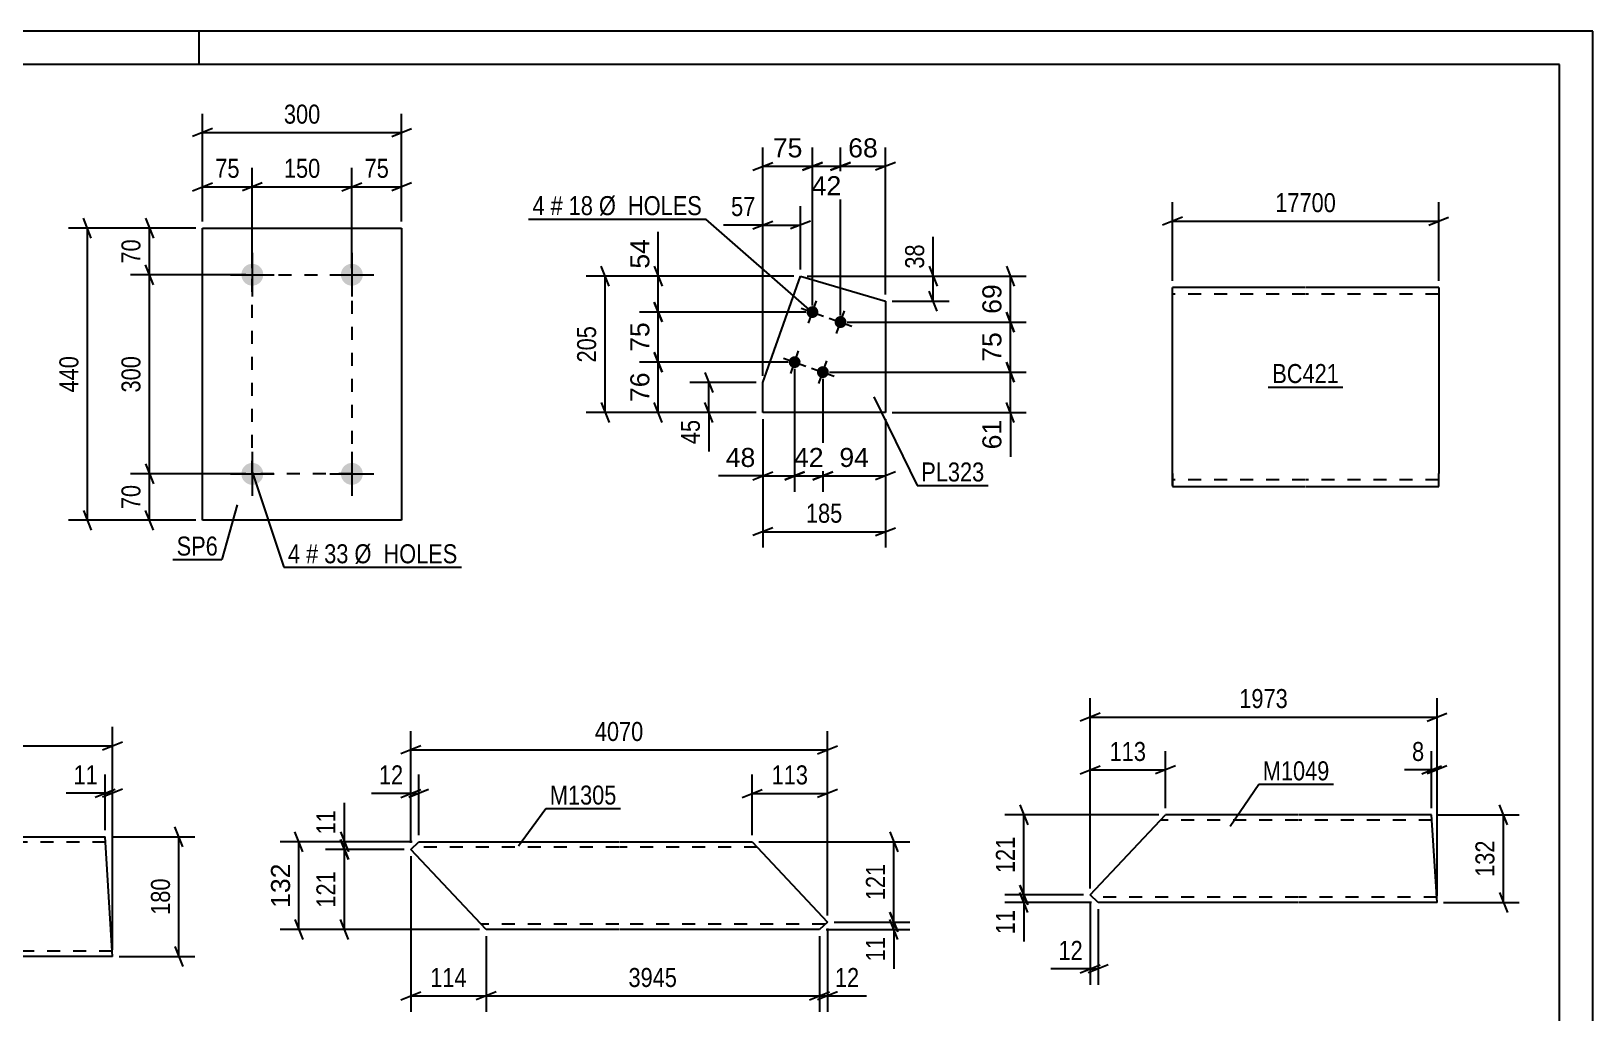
# Model space of a CAD drawing. Header units: millimetres. Extents: x 0 to 420, y 0 to 297.
# Drawn here: x 184.7 to 420, y 149.1 to 297 of the extents above; entities that cross this region are included whole.
import ezdxf

# ---------------------------------------------------------------- set-up
doc = ezdxf.new("R2010")
doc.units = ezdxf.units.MM
doc.linetypes.add('DXK_LINE_DOT2', pattern=[3.9198, 1.9599, -1.9599])
doc.styles.add('Arial', font='ARIAL.TTF', dxfattribs={"height": 0.2})
doc.styles.add('Arial Narrow', font='ARIALN.TTF', dxfattribs={"height": 0.2})

# ---------------------------------------------------------------- blocks, each defined once
blk = doc.blocks.new('Unknown-761554772-1128')
at = {"color": 5, "linetype": 'Continuous'}
for p, q in [((420, 297), (0, 297)), ((210, 292), (210, 297)), ((420, 0), (420, 297)), ((415, 292), (5, 292)), ((415, 5), (415, 292))]:
    blk.add_line(p, q, dxfattribs=at)
blk = doc.blocks.new('Part-761554772-8452 - 8451')
at = {"color": 2, "linetype": 'Continuous'}
for p, q in [((344.27, 166.88), (355.62, 178.95)), ((375.62, 178.95), (355.62, 178.95)), ((395.72, 178.95), (375.72, 178.95)), ((396.43, 167.35), (395.72, 178.95)), ((396.53, 165.75), (396.43, 167.35)), ((345.47, 165.75), (344.27, 166.88)), ((375.62, 165.75), (345.47, 165.75)), ((396.53, 165.75), (375.72, 165.75))]:
    blk.add_line(p, q, dxfattribs=at)
at = {"color": 7, "linetype": 'DXK_LINE_DOT2'}
for p, q in [((375.62, 178.15), (354.87, 178.15)), ((395.77, 178.15), (375.72, 178.15)), ((375.62, 166.55), (344.62, 166.55)), ((396.48, 166.55), (375.72, 166.55)), ((396.48, 166.61), (396.45, 167.05)), ((396.48, 166.55), (396.48, 166.61))]:
    blk.add_line(p, q, dxfattribs=at)
blk = doc.blocks.new('Part-761554772-8480 - 8479')
at = {"color": 2, "linetype": 'Continuous'}
for p, q in [((142.15, 161.16), (155.75, 175.63)), ((155.75, 175.63), (175.75, 175.63)), ((175.85, 175.63), (195.85, 175.63)), ((196.86, 159.23), (195.85, 175.63)), ((145.9, 157.63), (142.15, 161.16)), ((196.96, 157.63), (196.86, 159.23)), ((175.75, 157.63), (145.9, 157.63)), ((196.96, 157.63), (175.85, 157.63))]:
    blk.add_line(p, q, dxfattribs=at)
at = {"color": 7, "linetype": 'DXK_LINE_DOT2'}
for p, q in [((175.75, 174.83), (155, 174.83)), ((195.9, 174.83), (175.85, 174.83)), ((175.75, 158.43), (145.05, 158.43)), ((196.91, 158.43), (175.85, 158.43)), ((196.91, 158.49), (196.88, 158.93)), ((196.91, 158.43), (196.91, 158.49))]:
    blk.add_line(p, q, dxfattribs=at)
blk = doc.blocks.new('Part-761554772-8445 - 8443')
at = {"color": 2, "linetype": 'Continuous'}
for p, q in [((241.89, 173.75), (243.09, 174.87)), ((243.09, 174.87), (273.24, 174.87)), ((273.34, 174.87), (293.34, 174.87)), ((293.34, 174.87), (304.69, 162.81)), ((253.24, 161.67), (241.89, 173.75)), ((304.69, 162.81), (303.48, 161.67)), ((273.24, 161.67), (253.24, 161.67)), ((303.48, 161.67), (273.34, 161.67))]:
    blk.add_line(p, q, dxfattribs=at)
at = {"color": 7, "linetype": 'DXK_LINE_DOT2'}
for p, q in [((273.24, 174.07), (242.24, 174.07)), ((294.09, 174.07), (273.34, 174.07)), ((273.24, 162.47), (252.49, 162.47)), ((304.33, 162.47), (273.34, 162.47))]:
    blk.add_line(p, q, dxfattribs=at)
blk = doc.blocks.new('Part-761554772-8532 - 8531')
at = {"color": 2, "linetype": 'Continuous'}
for p, q in [((376.68, 258.4), (356.68, 258.4)), ((356.68, 230.4), (356.68, 258.4)), ((396.78, 258.4), (376.78, 258.4)), ((396.78, 258.4), (396.78, 257.16)), ((396.78, 257.16), (396.78, 230.4)), ((356.68, 230.4), (356.68, 228.4)), ((356.68, 228.4), (376.68, 228.4)), ((376.78, 228.4), (396.78, 228.4)), ((396.78, 228.4), (396.78, 230.4))]:
    blk.add_line(p, q, dxfattribs=at)
at = {"color": 7, "linetype": 'DXK_LINE_DOT2'}
for p, q in [((376.68, 257.4), (356.68, 257.4)), ((396.78, 257.4), (376.78, 257.4)), ((356.68, 228.55), (356.68, 230.4)), ((356.68, 229.4), (356.68, 229.47)), ((376.68, 229.4), (356.68, 229.4)), ((396.78, 229.4), (376.78, 229.4)), ((396.78, 229.47), (396.78, 230.01)), ((396.78, 229.4), (396.78, 229.47))]:
    blk.add_line(p, q, dxfattribs=at)
blk = doc.blocks.new('Part-761554772-8541 - 8540')
at = {"color": 2, "linetype": 'Continuous'}
for p, q in [((210.52, 223.32), (210.52, 267.32)), ((210.52, 267.32), (240.52, 267.32)), ((240.52, 267.32), (240.52, 223.32)), ((240.52, 223.32), (210.52, 223.32))]:
    blk.add_line(p, q, dxfattribs=at)
blk = doc.blocks.new('Bolt-761554772-8542 - 8540')
at = {"linetype": 'Continuous'}
for points in [[(218.02, 261.97, -1), (218.02, 258.67, -1)], [(233.02, 261.97, -1), (233.02, 258.67, -1)], [(218.02, 231.97, -1), (218.02, 228.67, -1)], [(233.02, 231.97, -1), (233.02, 228.67, -1)]]:
    blk.add_hatch(color=1, dxfattribs=at).paths.add_polyline_path(points)
at = {"color": 1, "linetype": 'Continuous'}
for p, q in [((218.02, 263.62), (218.02, 257.02)), ((233.02, 263.62), (233.02, 257.02)), ((214.72, 260.32), (221.32, 260.32)), ((229.72, 260.32), (236.32, 260.32)), ((218.02, 233.62), (218.02, 227.02)), ((233.02, 233.62), (233.02, 227.02)), ((214.72, 230.32), (221.32, 230.32)), ((229.72, 230.32), (236.32, 230.32))]:
    blk.add_line(p, q, dxfattribs=at)
blk = doc.blocks.new('Bolt-761554772-8649 - 8647')
at = {"linetype": 'Continuous'}
for points in [[(302.72, 255.54, -1), (302.11, 253.85, -1)], [(306.96, 254.04, -1), (306.35, 252.34, -1)], [(300.04, 248, -1), (299.44, 246.31, -1)], [(304.28, 246.5, -1), (303.68, 244.8, -1)]]:
    blk.add_hatch(color=1, dxfattribs=at).paths.add_polyline_path(points)
at = {"color": 1, "linetype": 'Continuous'}
for p, q in [((300.72, 255.3), (304.11, 254.09)), ((301.81, 253), (303.02, 256.39)), ((306.05, 251.49), (307.26, 254.89)), ((304.96, 253.79), (308.35, 252.59)), ((298.04, 247.76), (301.44, 246.55)), ((299.14, 245.46), (300.34, 248.85)), ((303.38, 243.95), (304.58, 247.35)), ((302.28, 246.25), (305.68, 245.05))]:
    blk.add_line(p, q, dxfattribs=at)
blk = doc.blocks.new('Part-761554772-8648 - 8647')
at = {"color": 2, "linetype": 'Continuous'}
for p, q in [((294.94, 244.08), (300.62, 260.11)), ((300.62, 260.11), (313.42, 256.35)), ((313.42, 256.35), (313.42, 239.58)), ((294.94, 239.58), (294.94, 244.08)), ((313.42, 239.58), (294.94, 239.58))]:
    blk.add_line(p, q, dxfattribs=at)
blk = doc.blocks.new('Rectangle-761554772-10495 - 8540')
at = {"color": 1, "linetype": 'DXK_LINE_DOT2'}
blk.add_lwpolyline([(218.02, 260.32), (233.02, 260.32), (233.02, 230.32), (218.02, 230.32), (218.02, 260.32)], close=True, dxfattribs=at)
blk = doc.blocks.new('StraightDimension-761554772-8728 - 8451')
at = {"color": 7, "linetype": 'Continuous'}
for p, q in [((344.27, 167.88), (344.27, 196.54)), ((396.53, 166.75), (396.53, 196.54)), ((345.77, 194.29), (342.77, 193.09)), ((344.27, 193.69), (396.53, 193.69)), ((395.03, 193.09), (398.03, 194.29))]:
    blk.add_line(p, q, dxfattribs=at)
at = {"color": 0}
blk.add_wipeout([(374.66, 194.44), (374.66, 198.64), (366.14, 198.64), (366.14, 194.44)], dxfattribs=at)
at = {"color": 3, "style": 'Arial Narrow'}
blk.add_text('1973', height=2.863, dxfattribs=at).set_placement((366.74, 195.04))
blk = doc.blocks.new('StraightDimension-761554772-8702 - 8451')
at = {"color": 7, "linetype": 'Continuous'}
for p, q in [((395.72, 179.95), (395.72, 188.57)), ((396.53, 166.75), (396.53, 188.57)), ((394.22, 185.12), (397.22, 186.32)), ((398.03, 186.32), (395.03, 185.12)), ((395.72, 185.72), (396.53, 185.72))]:
    blk.add_line(p, q, dxfattribs=at)
at = {"color": 0}
blk.add_wipeout([(395.2, 186.47), (395.2, 190.67), (392.17, 190.67), (392.17, 186.47)], dxfattribs=at)
at = {"color": 7, "linetype": 'Continuous'}
blk.add_line((395.72, 185.72), (391.64, 185.72), dxfattribs=at)
blk.add_line((395.72, 185.72), (391.64, 185.72), dxfattribs=at)
at = {"color": 3, "style": 'Arial Narrow'}
blk.add_text('8', height=2.86, dxfattribs=at).set_placement((392.77, 187.07))
blk = doc.blocks.new('StraightDimension-761554772-8722 - 8451')
at = {"color": 7, "linetype": 'Continuous'}
for p, q in [((396.72, 178.95), (408.93, 178.95)), ((407.13, 177.45), (405.93, 180.45)), ((406.53, 165.75), (406.53, 178.95)), ((405.93, 167.25), (407.13, 164.25)), ((397.53, 165.75), (408.93, 165.75))]:
    blk.add_line(p, q, dxfattribs=at)
at = {"color": 0}
blk.add_wipeout([(405.78, 175.69), (401.58, 175.69), (401.58, 169.01), (405.78, 169.01)], dxfattribs=at)
at = {"color": 3, "style": 'Arial Narrow'}
blk.add_text('132', height=2.863, rotation=90.0002, dxfattribs=at).set_placement((405.18, 169.61))
blk = doc.blocks.new('StraightDimension-761554772-8706 - 8451')
at = {"color": 7, "linetype": 'Continuous'}
for p, q in [((344.27, 167.88), (344.27, 188.57)), ((355.62, 179.95), (355.62, 188.57)), ((342.77, 185.12), (345.77, 186.32)), ((357.12, 186.32), (354.12, 185.12)), ((344.27, 185.72), (355.62, 185.72))]:
    blk.add_line(p, q, dxfattribs=at)
at = {"color": 0}
blk.add_wipeout([(353.29, 186.47), (353.29, 190.67), (346.6, 190.67), (346.6, 186.47)], dxfattribs=at)
at = {"color": 3, "style": 'Arial Narrow'}
blk.add_text('113', height=2.863, dxfattribs=at).set_placement((347.2, 187.07))
blk = doc.blocks.new('StraightDimension-761554772-8710 - 8451')
at = {"color": 7, "linetype": 'Continuous'}
for p, q in [((344.27, 165.88), (344.27, 153.35)), ((345.47, 164.75), (345.47, 153.35)), ((342.77, 155.15), (345.77, 156.35)), ((346.97, 156.35), (343.97, 155.15)), ((344.27, 155.75), (345.47, 155.75))]:
    blk.add_line(p, q, dxfattribs=at)
at = {"color": 0}
blk.add_wipeout([(343.75, 156.5), (343.75, 160.7), (338.89, 160.7), (338.89, 156.5)], dxfattribs=at)
at = {"color": 7, "linetype": 'Continuous'}
blk.add_line((344.27, 155.75), (338.36, 155.75), dxfattribs=at)
blk.add_line((344.27, 155.75), (338.36, 155.75), dxfattribs=at)
at = {"color": 3, "style": 'Arial Narrow'}
blk.add_text('12', height=2.863, dxfattribs=at).set_placement((339.49, 157.1))
blk = doc.blocks.new('StraightDimension-761554772-11043 - 8451')
at = {"color": 7, "linetype": 'Continuous'}
for p, q in [((354.62, 178.95), (331.42, 178.95)), ((333.67, 180.45), (334.87, 177.45)), ((334.27, 166.88), (334.27, 178.95)), ((334.87, 165.38), (333.67, 168.38)), ((343.27, 166.88), (331.42, 166.88))]:
    blk.add_line(p, q, dxfattribs=at)
at = {"color": 0}
blk.add_wipeout([(333.52, 176.26), (329.32, 176.26), (329.32, 169.58), (333.52, 169.58)], dxfattribs=at)
at = {"color": 3, "style": 'Arial Narrow'}
blk.add_text('121', height=2.863, rotation=90.0002, dxfattribs=at).set_placement((332.92, 170.18))
blk = doc.blocks.new('StraightDimension-761554772-11044 - 8451')
at = {"color": 7, "linetype": 'Continuous'}
for p, q in [((333.67, 168.38), (334.87, 165.38)), ((334.87, 164.25), (333.67, 167.25)), ((343.27, 166.88), (331.42, 166.88)), ((344.47, 165.75), (331.42, 165.75)), ((334.27, 165.75), (334.27, 166.88))]:
    blk.add_line(p, q, dxfattribs=at)
at = {"color": 0}
blk.add_wipeout([(333.52, 165.23), (329.32, 165.23), (329.32, 160.37), (333.52, 160.37)], dxfattribs=at)
at = {"color": 7, "linetype": 'Continuous'}
blk.add_line((334.27, 165.75), (334.27, 159.85), dxfattribs=at)
blk.add_line((334.27, 165.75), (334.27, 159.85), dxfattribs=at)
at = {"color": 3, "style": 'Arial Narrow'}
blk.add_text('11', height=2.863, rotation=90.0002, dxfattribs=at).set_placement((332.92, 160.97))
blk = doc.blocks.new('StraightDimension-761554772-8798 - 8479')
at = {"color": 7, "linetype": 'Continuous'}
for p, q in [((142.15, 162.16), (142.15, 192.2)), ((196.96, 158.63), (196.96, 192.2)), ((143.65, 189.95), (140.65, 188.75)), ((142.15, 189.35), (196.96, 189.35)), ((195.46, 188.75), (198.46, 189.95))]:
    blk.add_line(p, q, dxfattribs=at)
at = {"color": 0}
blk.add_wipeout([(173.81, 190.1), (173.81, 194.3), (165.3, 194.3), (165.3, 190.1)], dxfattribs=at)
at = {"color": 3, "style": 'Arial Narrow'}
blk.add_text('1950', height=2.863, dxfattribs=at).set_placement((165.9, 190.7))
blk = doc.blocks.new('StraightDimension-761554772-8772 - 8479')
at = {"color": 7, "linetype": 'Continuous'}
for p, q in [((195.85, 176.63), (195.85, 185.05)), ((196.96, 158.63), (196.96, 185.05)), ((194.35, 181.6), (197.35, 182.8)), ((198.46, 182.8), (195.46, 181.6)), ((195.85, 182.2), (196.96, 182.2))]:
    blk.add_line(p, q, dxfattribs=at)
at = {"color": 0}
blk.add_wipeout([(195.33, 182.95), (195.33, 187.15), (190.47, 187.15), (190.47, 182.95)], dxfattribs=at)
at = {"color": 7, "linetype": 'Continuous'}
blk.add_line((195.85, 182.2), (189.95, 182.2), dxfattribs=at)
blk.add_line((195.85, 182.2), (189.95, 182.2), dxfattribs=at)
at = {"color": 3, "style": 'Arial Narrow'}
blk.add_text('11', height=2.863, dxfattribs=at).set_placement((191.07, 183.55))
blk = doc.blocks.new('StraightDimension-761554772-8792 - 8479')
at = {"color": 7, "linetype": 'Continuous'}
for p, q in [((207.56, 174.13), (206.36, 177.13)), ((196.85, 175.63), (209.36, 175.63)), ((206.96, 157.63), (206.96, 175.63)), ((206.36, 159.13), (207.56, 156.13)), ((197.96, 157.63), (209.36, 157.63))]:
    blk.add_line(p, q, dxfattribs=at)
at = {"color": 0}
blk.add_wipeout([(206.21, 169.97), (202.01, 169.97), (202.01, 163.29), (206.21, 163.29)], dxfattribs=at)
at = {"color": 3, "style": 'Arial Narrow'}
blk.add_text('180', height=2.863, rotation=90.0002, dxfattribs=at).set_placement((205.61, 163.89))
blk = doc.blocks.new('StraightDimension-761554772-8678 - 8443')
at = {"color": 7, "linetype": 'Continuous'}
for p, q in [((241.89, 174.75), (241.89, 185.04)), ((243.09, 175.87), (243.09, 185.04)), ((240.39, 181.59), (243.39, 182.79)), ((244.59, 182.79), (241.59, 181.59)), ((241.89, 182.19), (243.09, 182.19))]:
    blk.add_line(p, q, dxfattribs=at)
at = {"color": 0}
blk.add_wipeout([(241.36, 182.94), (241.36, 187.14), (236.5, 187.14), (236.5, 182.94)], dxfattribs=at)
at = {"color": 7, "linetype": 'Continuous'}
blk.add_line((241.89, 182.19), (235.98, 182.19), dxfattribs=at)
blk.add_line((241.89, 182.19), (235.98, 182.19), dxfattribs=at)
at = {"color": 3, "style": 'Arial Narrow'}
blk.add_text('12', height=2.863, dxfattribs=at).set_placement((237.1, 183.54))
blk = doc.blocks.new('StraightDimension-761554772-10831 - 8443')
at = {"color": 7, "linetype": 'Continuous'}
for p, q in [((294.34, 174.87), (317.09, 174.87)), ((314.09, 176.37), (315.29, 173.37)), ((314.69, 162.81), (314.69, 174.87)), ((305.69, 162.81), (317.09, 162.81)), ((315.29, 161.31), (314.09, 164.31))]:
    blk.add_line(p, q, dxfattribs=at)
at = {"color": 0}
blk.add_wipeout([(313.94, 172.18), (309.74, 172.18), (309.74, 165.5), (313.94, 165.5)], dxfattribs=at)
at = {"color": 3, "style": 'Arial Narrow'}
blk.add_text('121', height=2.863, rotation=90.0002, dxfattribs=at).set_placement((313.34, 166.1))
blk = doc.blocks.new('StraightDimension-761554772-8698 - 8443')
at = {"color": 7, "linetype": 'Continuous'}
for p, q in [((241.89, 174.75), (241.89, 191.58)), ((304.69, 163.81), (304.69, 191.58)), ((243.39, 189.33), (240.39, 188.13)), ((241.89, 188.73), (304.69, 188.73)), ((303.19, 188.13), (306.19, 189.33))]:
    blk.add_line(p, q, dxfattribs=at)
at = {"color": 0}
blk.add_wipeout([(277.54, 189.48), (277.54, 193.68), (269.03, 193.68), (269.03, 189.48)], dxfattribs=at)
at = {"color": 3, "style": 'Arial Narrow'}
blk.add_text('4070', height=2.863, dxfattribs=at).set_placement((269.63, 190.08))
blk = doc.blocks.new('StraightDimension-761554772-8674 - 8443')
at = {"color": 7, "linetype": 'Continuous'}
for p, q in [((293.34, 175.87), (293.34, 185.04)), ((304.69, 163.81), (304.69, 185.04)), ((291.84, 181.59), (294.84, 182.79)), ((293.34, 182.19), (304.69, 182.19)), ((306.19, 182.79), (303.19, 181.59))]:
    blk.add_line(p, q, dxfattribs=at)
at = {"color": 0}
blk.add_wipeout([(302.35, 182.94), (302.35, 187.14), (295.67, 187.14), (295.67, 182.94)], dxfattribs=at)
at = {"color": 3, "style": 'Arial Narrow'}
blk.add_text('113', height=2.863, dxfattribs=at).set_placement((296.27, 183.54))
blk = doc.blocks.new('StraightDimension-761554772-10748 - 8443')
at = {"color": 7, "linetype": 'Continuous'}
for p, q in [((242.09, 174.87), (229.04, 174.87)), ((231.29, 176.37), (232.49, 173.37)), ((232.49, 172.25), (231.29, 175.25)), ((231.89, 173.75), (231.89, 174.87)), ((240.89, 173.75), (229.04, 173.75))]:
    blk.add_line(p, q, dxfattribs=at)
at = {"color": 0}
blk.add_wipeout([(231.14, 180.26), (226.94, 180.26), (226.94, 175.4), (231.14, 175.4)], dxfattribs=at)
at = {"color": 7, "linetype": 'Continuous'}
blk.add_line((231.89, 174.87), (231.89, 180.78), dxfattribs=at)
blk.add_line((231.89, 174.87), (231.89, 180.78), dxfattribs=at)
at = {"color": 3, "style": 'Arial Narrow'}
blk.add_text('11', height=2.863, rotation=90.0002, dxfattribs=at).set_placement((230.54, 176))
blk = doc.blocks.new('StraightDimension-761554772-10749 - 8443')
at = {"color": 7, "linetype": 'Continuous'}
for p, q in [((231.29, 175.25), (232.49, 172.25)), ((240.89, 173.75), (229.04, 173.75)), ((231.89, 161.67), (231.89, 173.75)), ((232.49, 160.17), (231.29, 163.17)), ((252.24, 161.67), (229.04, 161.67))]:
    blk.add_line(p, q, dxfattribs=at)
at = {"color": 0}
blk.add_wipeout([(231.14, 171.05), (226.94, 171.05), (226.94, 164.37), (231.14, 164.37)], dxfattribs=at)
at = {"color": 3, "style": 'Arial Narrow'}
blk.add_text('121', height=2.863, rotation=90.0002, dxfattribs=at).set_placement((230.54, 164.97))
blk = doc.blocks.new('StraightDimension-761554772-10832 - 8443')
at = {"color": 7, "linetype": 'Continuous'}
for p, q in [((305.69, 162.81), (317.09, 162.81)), ((314.09, 164.31), (315.29, 161.31)), ((315.29, 160.17), (314.09, 163.17)), ((314.69, 161.67), (314.69, 162.81)), ((304.48, 161.67), (317.09, 161.67))]:
    blk.add_line(p, q, dxfattribs=at)
at = {"color": 0}
blk.add_wipeout([(313.94, 161.15), (309.74, 161.15), (309.74, 156.29), (313.94, 156.29)], dxfattribs=at)
at = {"color": 7, "linetype": 'Continuous'}
blk.add_line((314.69, 161.67), (314.69, 155.77), dxfattribs=at)
blk.add_line((314.69, 161.67), (314.69, 155.77), dxfattribs=at)
at = {"color": 3, "style": 'Arial Narrow'}
blk.add_text('11', height=2.863, rotation=90.0002, dxfattribs=at).set_placement((313.34, 156.89))
blk = doc.blocks.new('StraightDimension-761554772-10915 - 8443')
at = {"color": 7, "linetype": 'Continuous'}
for p, q in [((303.48, 160.67), (303.48, 149.27)), ((304.69, 161.81), (304.69, 149.27)), ((301.98, 151.07), (304.98, 152.27)), ((306.19, 152.27), (303.19, 151.07)), ((303.48, 151.67), (304.69, 151.67))]:
    blk.add_line(p, q, dxfattribs=at)
at = {"color": 0}
blk.add_wipeout([(310.07, 152.42), (310.07, 156.62), (305.21, 156.62), (305.21, 152.42)], dxfattribs=at)
at = {"color": 7, "linetype": 'Continuous'}
blk.add_line((304.69, 151.67), (310.59, 151.67), dxfattribs=at)
blk.add_line((304.69, 151.67), (310.59, 151.67), dxfattribs=at)
at = {"color": 3, "style": 'Arial Narrow'}
blk.add_text('12', height=2.863, dxfattribs=at).set_placement((305.81, 153.02))
blk = doc.blocks.new('StraightDimension-761554772-10916 - 8443')
at = {"color": 7, "linetype": 'Continuous'}
for p, q in [((253.24, 160.67), (253.24, 149.27)), ((303.48, 160.67), (303.48, 149.27)), ((254.74, 152.27), (251.74, 151.07)), ((253.24, 151.67), (303.48, 151.67)), ((301.98, 151.07), (304.98, 152.27))]:
    blk.add_line(p, q, dxfattribs=at)
at = {"color": 0}
blk.add_wipeout([(282.62, 152.42), (282.62, 156.62), (274.1, 156.62), (274.1, 152.42)], dxfattribs=at)
at = {"color": 3, "style": 'Arial Narrow'}
blk.add_text('3945', height=2.863, dxfattribs=at).set_placement((274.7, 153.02))
blk = doc.blocks.new('StraightDimension-761554772-10917 - 8443')
at = {"color": 7, "linetype": 'Continuous'}
for p, q in [((241.89, 172.75), (241.89, 149.27)), ((253.24, 160.67), (253.24, 149.27)), ((240.39, 151.07), (243.39, 152.27)), ((241.89, 151.67), (253.24, 151.67)), ((254.74, 152.27), (251.74, 151.07))]:
    blk.add_line(p, q, dxfattribs=at)
at = {"color": 0}
blk.add_wipeout([(250.9, 152.42), (250.9, 156.62), (244.22, 156.62), (244.22, 152.42)], dxfattribs=at)
at = {"color": 3, "style": 'Arial Narrow'}
blk.add_text('114', height=2.863, dxfattribs=at).set_placement((244.82, 153.02))
blk = doc.blocks.new('StraightDimension-761554772-10958 - 8443')
at = {"color": 7, "linetype": 'Continuous'}
for p, q in [((242.09, 174.87), (222.2, 174.87)), ((225.65, 173.37), (224.45, 176.37)), ((225.05, 161.67), (225.05, 174.87)), ((224.45, 163.17), (225.65, 160.17)), ((252.24, 161.67), (222.2, 161.67))]:
    blk.add_line(p, q, dxfattribs=at)
at = {"color": 0}
blk.add_wipeout([(224.3, 172.21), (220.1, 172.21), (220.1, 164.34), (224.3, 164.34)], dxfattribs=at)
at = {"color": 3, "style": 'Arial'}
blk.add_text('132', height=2.865, rotation=90.0002, dxfattribs=at).set_placement((223.7, 164.94))
blk = doc.blocks.new('StraightDimension-761554772-8866 - 8531')
at = {"color": 7, "linetype": 'Continuous'}
for p, q in [((356.68, 259.4), (356.68, 271.25)), ((396.78, 259.4), (396.78, 271.25)), ((358.18, 269), (355.18, 267.8)), ((356.68, 268.4), (396.78, 268.4)), ((395.28, 267.8), (398.28, 269))]:
    blk.add_line(p, q, dxfattribs=at)
at = {"color": 0}
blk.add_wipeout([(381.9, 269.15), (381.9, 273.35), (371.56, 273.35), (371.56, 269.15)], dxfattribs=at)
at = {"color": 3, "style": 'Arial Narrow'}
blk.add_text('17700', height=2.863, dxfattribs=at).set_placement((372.16, 269.75))
blk = doc.blocks.new('StraightDimension-761554772-8870 - 8540')
at = {"color": 7, "linetype": 'Continuous'}
for p, q in [((201.91, 268.82), (203.11, 265.82)), ((209.52, 267.32), (199.66, 267.32)), ((202.51, 260.32), (202.51, 267.32)), ((203.11, 258.82), (201.91, 261.82)), ((217.02, 260.32), (199.66, 260.32))]:
    blk.add_line(p, q, dxfattribs=at)
at = {"color": 0}
blk.add_wipeout([(201.76, 266.25), (197.56, 266.25), (197.56, 261.4), (201.76, 261.4)], dxfattribs=at)
at = {"color": 3, "style": 'Arial Narrow'}
blk.add_text('70', height=2.863, rotation=90.0002, dxfattribs=at).set_placement((201.16, 262))
blk = doc.blocks.new('StraightDimension-761554772-8871 - 8540')
at = {"color": 7, "linetype": 'Continuous'}
for p, q in [((203.11, 258.82), (201.91, 261.82)), ((217.02, 260.32), (199.66, 260.32)), ((202.51, 230.32), (202.51, 260.32)), ((201.91, 231.82), (203.11, 228.82)), ((217.02, 230.32), (199.66, 230.32))]:
    blk.add_line(p, q, dxfattribs=at)
at = {"color": 0}
blk.add_wipeout([(201.76, 248.67), (197.56, 248.67), (197.56, 241.98), (201.76, 241.98)], dxfattribs=at)
at = {"color": 3, "style": 'Arial Narrow'}
blk.add_text('300', height=2.863, rotation=90.0002, dxfattribs=at).set_placement((201.16, 242.58))
blk = doc.blocks.new('StraightDimension-761554772-8872 - 8540')
at = {"color": 7, "linetype": 'Continuous'}
for p, q in [((201.91, 231.82), (203.11, 228.82)), ((217.02, 230.32), (199.66, 230.32)), ((202.51, 223.32), (202.51, 230.32)), ((203.11, 221.82), (201.91, 224.82)), ((209.52, 223.32), (199.66, 223.32))]:
    blk.add_line(p, q, dxfattribs=at)
at = {"color": 0}
blk.add_wipeout([(201.76, 229.25), (197.56, 229.25), (197.56, 224.4), (201.76, 224.4)], dxfattribs=at)
at = {"color": 3, "style": 'Arial Narrow'}
blk.add_text('70', height=2.863, rotation=90.0002, dxfattribs=at).set_placement((201.16, 225))
blk = doc.blocks.new('StraightDimension-761554772-8882 - 8540')
at = {"color": 7, "linetype": 'Continuous'}
for p, q in [((193.76, 265.82), (192.56, 268.82)), ((209.52, 267.32), (190.31, 267.32)), ((193.16, 223.32), (193.16, 267.32)), ((192.56, 224.82), (193.76, 221.82)), ((209.52, 223.32), (190.31, 223.32))]:
    blk.add_line(p, q, dxfattribs=at)
at = {"color": 0}
blk.add_wipeout([(192.41, 248.67), (188.21, 248.67), (188.21, 241.98), (192.41, 241.98)], dxfattribs=at)
at = {"color": 3, "style": 'Arial Narrow'}
blk.add_text('440', height=2.863, rotation=90.0002, dxfattribs=at).set_placement((191.81, 242.58))
blk = doc.blocks.new('StraightDimension-761554772-8886 - 8540')
at = {"color": 7, "linetype": 'Continuous'}
for p, q in [((233.02, 261.32), (233.02, 276.42)), ((240.52, 268.32), (240.52, 276.42)), ((231.52, 272.97), (234.52, 274.17)), ((233.02, 273.57), (240.52, 273.57)), ((242.02, 274.17), (239.02, 272.97))]:
    blk.add_line(p, q, dxfattribs=at)
at = {"color": 0}
blk.add_wipeout([(239.2, 274.32), (239.2, 278.52), (234.34, 278.52), (234.34, 274.32)], dxfattribs=at)
at = {"color": 3, "style": 'Arial Narrow'}
blk.add_text('75', height=2.863, dxfattribs=at).set_placement((234.94, 274.92))
blk = doc.blocks.new('StraightDimension-761554772-8887 - 8540')
at = {"color": 7, "linetype": 'Continuous'}
for p, q in [((218.02, 261.32), (218.02, 276.42)), ((233.02, 261.32), (233.02, 276.42)), ((219.52, 274.17), (216.52, 272.97)), ((218.02, 273.57), (233.02, 273.57)), ((231.52, 272.97), (234.52, 274.17))]:
    blk.add_line(p, q, dxfattribs=at)
at = {"color": 0}
blk.add_wipeout([(228.86, 274.32), (228.86, 278.52), (222.18, 278.52), (222.18, 274.32)], dxfattribs=at)
at = {"color": 3, "style": 'Arial Narrow'}
blk.add_text('150', height=2.863, dxfattribs=at).set_placement((222.78, 274.92))
blk = doc.blocks.new('StraightDimension-761554772-8888 - 8540')
at = {"color": 7, "linetype": 'Continuous'}
for p, q in [((210.52, 268.32), (210.52, 276.42)), ((218.02, 261.32), (218.02, 276.42)), ((209.02, 272.97), (212.02, 274.17)), ((210.52, 273.57), (218.02, 273.57)), ((219.52, 274.17), (216.52, 272.97))]:
    blk.add_line(p, q, dxfattribs=at)
at = {"color": 0}
blk.add_wipeout([(216.7, 274.32), (216.7, 278.52), (211.84, 278.52), (211.84, 274.32)], dxfattribs=at)
at = {"color": 3, "style": 'Arial Narrow'}
blk.add_text('75', height=2.863, dxfattribs=at).set_placement((212.44, 274.92))
blk = doc.blocks.new('StraightDimension-761554772-8898 - 8540')
at = {"color": 7, "linetype": 'Continuous'}
for p, q in [((210.52, 268.32), (210.52, 284.58)), ((240.52, 268.32), (240.52, 284.58)), ((212.02, 282.33), (209.02, 281.13)), ((210.52, 281.73), (240.52, 281.73)), ((239.02, 281.13), (242.02, 282.33))]:
    blk.add_line(p, q, dxfattribs=at)
at = {"color": 0}
blk.add_wipeout([(228.86, 282.48), (228.86, 286.68), (222.18, 286.68), (222.18, 282.48)], dxfattribs=at)
at = {"color": 3, "style": 'Arial Narrow'}
blk.add_text('300', height=2.863, dxfattribs=at).set_placement((222.78, 283.08))
blk = doc.blocks.new('StraightDimension-761554772-10391 - 8647')
at = {"color": 7, "linetype": 'Continuous'}
for p, q in [((331.64, 261.61), (332.84, 258.61)), ((301.62, 260.11), (334.64, 260.11)), ((332.24, 253.19), (332.24, 260.11)), ((332.84, 251.69), (331.64, 254.69)), ((307.66, 253.19), (334.64, 253.19))]:
    blk.add_line(p, q, dxfattribs=at)
at = {"color": 0}
blk.add_wipeout([(331.49, 259.47), (327.29, 259.47), (327.29, 253.83), (331.49, 253.83)], dxfattribs=at)
at = {"color": 3, "style": 'Arial'}
blk.add_text('69', height=2.865, rotation=90.0002, dxfattribs=at).set_placement((330.89, 254.43))
blk = doc.blocks.new('StraightDimension-761554772-9002 - 8647')
at = {"color": 7, "linetype": 'Continuous'}
for p, q in [((320, 261.61), (321.2, 258.61)), ((301.62, 260.11), (323, 260.11)), ((320.6, 256.35), (320.6, 260.11)), ((321.2, 254.85), (320, 257.85)), ((314.42, 256.35), (323, 256.35))]:
    blk.add_line(p, q, dxfattribs=at)
at = {"color": 0}
blk.add_wipeout([(319.85, 265.49), (315.65, 265.49), (315.65, 260.63), (319.85, 260.63)], dxfattribs=at)
at = {"color": 7, "linetype": 'Continuous'}
blk.add_line((320.6, 260.11), (320.6, 266.01), dxfattribs=at)
blk.add_line((320.6, 260.11), (320.6, 266.01), dxfattribs=at)
at = {"color": 3, "style": 'Arial Narrow'}
blk.add_text('38', height=2.863, rotation=90.0002, dxfattribs=at).set_placement((319.25, 261.23))
blk = doc.blocks.new('StraightDimension-761554772-10367 - 8647')
at = {"color": 7, "linetype": 'Continuous'}
for p, q in [((278.59, 261.61), (279.79, 258.61)), ((299.62, 260.11), (276.34, 260.11)), ((279.19, 254.7), (279.19, 260.11)), ((301.41, 254.7), (276.34, 254.7)), ((279.79, 253.2), (278.59, 256.2))]:
    blk.add_line(p, q, dxfattribs=at)
at = {"color": 0}
blk.add_wipeout([(278.44, 266.28), (274.24, 266.28), (274.24, 260.63), (278.44, 260.63)], dxfattribs=at)
at = {"color": 7, "linetype": 'Continuous'}
blk.add_line((279.19, 260.11), (279.19, 266.8), dxfattribs=at)
blk.add_line((279.19, 260.11), (279.19, 266.8), dxfattribs=at)
at = {"color": 3, "style": 'Arial'}
blk.add_text('54', height=2.865, rotation=90.0002, dxfattribs=at).set_placement((277.84, 261.23))
blk = doc.blocks.new('StraightDimension-761554772-8994 - 8647')
at = {"color": 7, "linetype": 'Continuous'}
for p, q in [((294.94, 238.58), (294.94, 219.21)), ((313.42, 238.58), (313.42, 219.21)), ((296.44, 222.21), (293.44, 221.01)), ((294.94, 221.61), (313.42, 221.61)), ((311.92, 221.01), (314.92, 222.21))]:
    blk.add_line(p, q, dxfattribs=at)
at = {"color": 0}
blk.add_wipeout([(307.52, 222.36), (307.52, 226.56), (300.84, 226.56), (300.84, 222.36)], dxfattribs=at)
at = {"color": 3, "style": 'Arial Narrow'}
blk.add_text('185', height=2.863, dxfattribs=at).set_placement((301.44, 222.96))
blk = doc.blocks.new('StraightDimension-761554772-8998 - 8647')
at = {"color": 7, "linetype": 'Continuous'}
for p, q in [((286.21, 245.58), (287.41, 242.58)), ((293.94, 244.08), (283.96, 244.08)), ((286.81, 239.58), (286.81, 244.08)), ((287.41, 238.08), (286.21, 241.08)), ((293.94, 239.58), (283.96, 239.58))]:
    blk.add_line(p, q, dxfattribs=at)
at = {"color": 0}
blk.add_wipeout([(286.06, 239.05), (281.86, 239.05), (281.86, 234.2), (286.06, 234.2)], dxfattribs=at)
at = {"color": 7, "linetype": 'Continuous'}
blk.add_line((286.81, 239.58), (286.81, 233.67), dxfattribs=at)
blk.add_line((286.81, 239.58), (286.81, 233.67), dxfattribs=at)
at = {"color": 3, "style": 'Arial Narrow'}
blk.add_text('45', height=2.863, rotation=90.0002, dxfattribs=at).set_placement((285.46, 234.8))
blk = doc.blocks.new('StraightDimension-761554772-8990 - 8647')
at = {"color": 7, "linetype": 'Continuous'}
for p, q in [((294.94, 245.08), (294.94, 270.66)), ((300.62, 261.11), (300.62, 270.66)), ((293.44, 267.21), (296.44, 268.41)), ((302.12, 268.41), (299.12, 267.21)), ((294.94, 267.81), (300.62, 267.81))]:
    blk.add_line(p, q, dxfattribs=at)
at = {"color": 0}
blk.add_wipeout([(294.41, 268.56), (294.41, 272.76), (289.56, 272.76), (289.56, 268.56)], dxfattribs=at)
at = {"color": 7, "linetype": 'Continuous'}
blk.add_line((294.94, 267.81), (289.03, 267.81), dxfattribs=at)
blk.add_line((294.94, 267.81), (289.03, 267.81), dxfattribs=at)
at = {"color": 3, "style": 'Arial Narrow'}
blk.add_text('57', height=2.863, dxfattribs=at).set_placement((290.16, 269.16))
blk = doc.blocks.new('StraightDimension-761554772-10419 - 8647')
at = {"color": 7, "linetype": 'Continuous'}
for p, q in [((306.66, 254.19), (306.66, 279.5)), ((313.42, 257.35), (313.42, 279.5)), ((305.16, 276.05), (308.16, 277.25)), ((306.66, 276.65), (313.42, 276.65)), ((314.92, 277.25), (311.92, 276.05))]:
    blk.add_line(p, q, dxfattribs=at)
at = {"color": 0}
blk.add_wipeout([(312.86, 277.4), (312.86, 281.6), (307.21, 281.6), (307.21, 277.4)], dxfattribs=at)
at = {"color": 3, "style": 'Arial'}
blk.add_text('68', height=2.865, dxfattribs=at).set_placement((307.81, 278))
blk = doc.blocks.new('StraightDimension-761554772-9046 - 8647')
at = {"color": 7, "linetype": 'Continuous'}
for p, q in [((271.77, 258.61), (270.57, 261.61)), ((299.62, 260.11), (268.32, 260.11)), ((271.17, 239.58), (271.17, 260.11)), ((270.57, 241.08), (271.77, 238.08)), ((293.94, 239.58), (268.32, 239.58))]:
    blk.add_line(p, q, dxfattribs=at)
at = {"color": 0}
blk.add_wipeout([(270.42, 253.18), (266.22, 253.18), (266.22, 246.5), (270.42, 246.5)], dxfattribs=at)
at = {"color": 3, "style": 'Arial Narrow'}
blk.add_text('205', height=2.863, rotation=90.0002, dxfattribs=at).set_placement((269.82, 247.1))
blk = doc.blocks.new('StraightDimension-761554772-10511 - 8647')
at = {"color": 7, "linetype": 'Continuous'}
for p, q in [((303.98, 244.65), (303.98, 227.61)), ((313.42, 238.58), (313.42, 227.61)), ((302.48, 229.41), (305.48, 230.61)), ((314.92, 230.61), (311.92, 229.41)), ((303.98, 230.01), (313.42, 230.01))]:
    blk.add_line(p, q, dxfattribs=at)
at = {"color": 0}
blk.add_wipeout([(311.52, 230.76), (311.52, 234.96), (305.88, 234.96), (305.88, 230.76)], dxfattribs=at)
at = {"color": 3, "style": 'Arial'}
blk.add_text('94', height=2.865, dxfattribs=at).set_placement((306.48, 231.36))
blk = doc.blocks.new('StraightDimension-761554772-10368 - 8647')
at = {"color": 7, "linetype": 'Continuous'}
for p, q in [((301.41, 254.7), (276.34, 254.7)), ((278.59, 256.2), (279.79, 253.2)), ((279.19, 247.16), (279.19, 254.7)), ((298.74, 247.16), (276.34, 247.16)), ((279.79, 245.66), (278.59, 248.66))]:
    blk.add_line(p, q, dxfattribs=at)
at = {"color": 0}
blk.add_wipeout([(278.44, 253.75), (274.24, 253.75), (274.24, 248.1), (278.44, 248.1)], dxfattribs=at)
at = {"color": 3, "style": 'Arial'}
blk.add_text('75', height=2.865, rotation=90.0002, dxfattribs=at).set_placement((277.84, 248.7))
blk = doc.blocks.new('StraightDimension-761554772-10369 - 8647')
at = {"color": 7, "linetype": 'Continuous'}
for p, q in [((298.74, 247.16), (276.34, 247.16)), ((278.59, 248.66), (279.79, 245.66)), ((279.19, 239.58), (279.19, 247.16)), ((279.79, 238.08), (278.59, 241.08)), ((293.94, 239.58), (276.34, 239.58))]:
    blk.add_line(p, q, dxfattribs=at)
at = {"color": 0}
blk.add_wipeout([(278.44, 246.19), (274.24, 246.19), (274.24, 240.54), (278.44, 240.54)], dxfattribs=at)
at = {"color": 3, "style": 'Arial'}
blk.add_text('76', height=2.865, rotation=90.0002, dxfattribs=at).set_placement((277.84, 241.14))
blk = doc.blocks.new('StraightDimension-761554772-10392 - 8647')
at = {"color": 7, "linetype": 'Continuous'}
for p, q in [((331.64, 254.69), (332.84, 251.69)), ((307.66, 253.19), (334.64, 253.19)), ((332.24, 245.65), (332.24, 253.19)), ((332.84, 244.15), (331.64, 247.15)), ((304.98, 245.65), (334.64, 245.65))]:
    blk.add_line(p, q, dxfattribs=at)
at = {"color": 0}
blk.add_wipeout([(331.49, 252.24), (327.29, 252.24), (327.29, 246.6), (331.49, 246.6)], dxfattribs=at)
at = {"color": 3, "style": 'Arial'}
blk.add_text('75', height=2.865, rotation=90.0002, dxfattribs=at).set_placement((330.89, 247.2))
blk = doc.blocks.new('StraightDimension-761554772-10393 - 8647')
at = {"color": 7, "linetype": 'Continuous'}
for p, q in [((331.64, 247.15), (332.84, 244.15)), ((304.98, 245.65), (334.64, 245.65)), ((332.24, 239.58), (332.24, 245.65)), ((332.84, 238.08), (331.64, 241.08)), ((314.42, 239.58), (334.64, 239.58))]:
    blk.add_line(p, q, dxfattribs=at)
at = {"color": 0}
blk.add_wipeout([(331.49, 239.05), (327.29, 239.05), (327.29, 233.41), (331.49, 233.41)], dxfattribs=at)
at = {"color": 7, "linetype": 'Continuous'}
blk.add_line((332.24, 239.58), (332.24, 232.88), dxfattribs=at)
blk.add_line((332.24, 239.58), (332.24, 232.88), dxfattribs=at)
at = {"color": 3, "style": 'Arial'}
blk.add_text('61', height=2.865, rotation=90.0002, dxfattribs=at).set_placement((330.89, 234.01))
blk = doc.blocks.new('StraightDimension-761554772-10420 - 8647')
at = {"color": 7, "linetype": 'Continuous'}
for p, q in [((302.41, 255.7), (302.41, 279.05)), ((306.66, 254.19), (306.66, 279.05)), ((300.91, 276.05), (303.91, 277.25)), ((302.41, 276.65), (306.66, 276.65)), ((308.16, 277.25), (305.16, 276.05))]:
    blk.add_line(p, q, dxfattribs=at)
at = {"color": 0}
blk.add_wipeout([(307.36, 271.7), (307.36, 275.9), (301.71, 275.9), (301.71, 271.7)], dxfattribs=at)
at = {"color": 3, "style": 'Arial'}
blk.add_text('42', height=2.865, dxfattribs=at).set_placement((302.31, 272.3))
blk = doc.blocks.new('StraightDimension-761554772-10421 - 8647')
at = {"color": 7, "linetype": 'Continuous'}
for p, q in [((294.94, 245.08), (294.94, 279.5)), ((302.41, 255.7), (302.41, 279.5)), ((293.44, 276.05), (296.44, 277.25)), ((294.94, 276.65), (302.41, 276.65)), ((303.91, 277.25), (300.91, 276.05))]:
    blk.add_line(p, q, dxfattribs=at)
at = {"color": 0}
blk.add_wipeout([(301.5, 277.4), (301.5, 281.6), (295.85, 281.6), (295.85, 277.4)], dxfattribs=at)
at = {"color": 3, "style": 'Arial'}
blk.add_text('75', height=2.865, dxfattribs=at).set_placement((296.45, 278))
blk = doc.blocks.new('StraightDimension-761554772-10512 - 8647')
at = {"color": 7, "linetype": 'Continuous'}
for p, q in [((299.74, 246.16), (299.74, 227.61)), ((303.98, 244.65), (303.98, 227.61)), ((298.24, 229.41), (301.24, 230.61)), ((305.48, 230.61), (302.48, 229.41)), ((299.74, 230.01), (303.98, 230.01))]:
    blk.add_line(p, q, dxfattribs=at)
at = {"color": 0}
blk.add_wipeout([(304.68, 230.76), (304.68, 234.96), (299.04, 234.96), (299.04, 230.76)], dxfattribs=at)
at = {"color": 3, "style": 'Arial'}
blk.add_text('42', height=2.865, dxfattribs=at).set_placement((299.64, 231.36))
blk = doc.blocks.new('StraightDimension-761554772-10513 - 8647')
at = {"color": 7, "linetype": 'Continuous'}
for p, q in [((299.74, 246.16), (299.74, 227.61)), ((294.94, 238.58), (294.94, 227.61)), ((293.44, 229.41), (296.44, 230.61)), ((301.24, 230.61), (298.24, 229.41)), ((294.94, 230.01), (299.74, 230.01))]:
    blk.add_line(p, q, dxfattribs=at)
at = {"color": 0}
blk.add_wipeout([(294.41, 230.76), (294.41, 234.96), (288.76, 234.96), (288.76, 230.76)], dxfattribs=at)
at = {"color": 7, "linetype": 'Continuous'}
blk.add_line((294.94, 230.01), (288.24, 230.01), dxfattribs=at)
blk.add_line((294.94, 230.01), (288.24, 230.01), dxfattribs=at)
at = {"color": 3, "style": 'Arial'}
blk.add_text('48', height=2.865, dxfattribs=at).set_placement((289.36, 231.36))
blk = doc.blocks.new('Mark-761554772-9052 - 8451')
at = {"color": 0}
blk.add_wipeout([(380.32, 184.15), (380.32, 187.15), (370.27, 187.15), (370.27, 184.15)], dxfattribs=at)
blk.add_wipeout([(380.32, 184.15), (380.32, 187.15), (370.27, 187.15), (370.27, 184.15)], dxfattribs=at)
at = {"color": 30, "linetype": 'Continuous'}
for p, q in [((365.38, 177.23), (369.67, 183.55)), ((369.67, 183.55), (380.92, 183.55))]:
    blk.add_line(p, q, dxfattribs=at)
at = {"color": 3, "style": 'Arial Narrow'}
blk.add_text('M1049', height=2.863, dxfattribs=at).set_placement((370.27, 184.15))
blk = doc.blocks.new('Mark-761554772-9049 - 8443')
at = {"color": 0}
blk.add_wipeout([(272.9, 180.5), (272.9, 183.5), (262.85, 183.5), (262.85, 180.5)], dxfattribs=at)
blk.add_wipeout([(272.9, 180.5), (272.9, 183.5), (262.85, 183.5), (262.85, 180.5)], dxfattribs=at)
at = {"color": 30, "linetype": 'Continuous'}
for p, q in [((258.12, 174.3), (262.25, 179.9)), ((262.25, 179.9), (273.5, 179.9))]:
    blk.add_line(p, q, dxfattribs=at)
at = {"color": 3, "style": 'Arial Narrow'}
blk.add_text('M1305', height=2.863, dxfattribs=at).set_placement((262.85, 180.5))
blk = doc.blocks.new('Mark-761554772-9077 - 8531')
at = {"color": 0}
blk.add_wipeout([(381.76, 244), (381.76, 247), (371.71, 247), (371.71, 244)], dxfattribs=at)
blk.add_wipeout([(381.76, 244), (381.76, 247), (371.71, 247), (371.71, 244)], dxfattribs=at)
at = {"color": 30, "linetype": 'Continuous'}
blk.add_line((371.11, 243.4), (382.36, 243.4), dxfattribs=at)
at = {"color": 3, "style": 'Arial Narrow'}
blk.add_text('BC421', height=2.863, dxfattribs=at).set_placement((371.71, 244))
blk = doc.blocks.new('Mark-761554772-9083 - 8540')
at = {"color": 0}
blk.add_wipeout([(225.22, 216.85), (225.22, 219.85), (223.39, 219.85), (223.39, 216.85)], dxfattribs=at)
blk.add_wipeout([(225.22, 216.85), (225.22, 219.85), (223.39, 219.85), (223.39, 216.85)], dxfattribs=at)
at = {"color": 7, "linetype": 'Continuous'}
blk.add_line((217.99, 230.63), (222.79, 216.25), dxfattribs=at)
at = {"color": 0}
blk.add_wipeout([(227.95, 216.85), (227.95, 219.85), (226.12, 219.85), (226.12, 216.85)], dxfattribs=at)
blk.add_wipeout([(227.95, 216.85), (227.95, 219.85), (226.12, 219.85), (226.12, 216.85)], dxfattribs=at)
at = {"color": 3, "style": 'Arial Narrow'}
blk.add_text('4', height=2.86, dxfattribs=at).set_placement((223.39, 216.85))
at = {"color": 0}
blk.add_wipeout([(232.51, 216.85), (232.51, 219.85), (228.85, 219.85), (228.85, 216.85)], dxfattribs=at)
blk.add_wipeout([(232.51, 216.85), (232.51, 219.85), (228.85, 219.85), (228.85, 216.85)], dxfattribs=at)
at = {"color": 3, "style": 'Arial Narrow'}
blk.add_text('#', height=2.86, dxfattribs=at).set_placement((226.12, 216.85))
at = {"color": 0}
blk.add_wipeout([(248.93, 216.85), (248.93, 219.85), (233.41, 219.85), (233.41, 216.85)], dxfattribs=at)
blk.add_wipeout([(248.93, 216.85), (248.93, 219.85), (233.41, 219.85), (233.41, 216.85)], dxfattribs=at)
at = {"color": 7, "linetype": 'Continuous'}
blk.add_line((222.79, 216.25), (249.53, 216.25), dxfattribs=at)
at = {"color": 3, "style": 'Arial Narrow'}
for s, p in [('33', (228.85, 216.85)), ('Ø  HOLES', (233.41, 216.85))]:
    blk.add_text(s, height=2.863, dxfattribs=at).set_placement(p)
blk = doc.blocks.new('Mark-761554772-9080 - 8540')
at = {"color": 0}
blk.add_wipeout([(212.83, 218.01), (212.83, 221.01), (206.62, 221.01), (206.62, 218.01)], dxfattribs=at)
blk.add_wipeout([(212.83, 218.01), (212.83, 221.01), (206.62, 221.01), (206.62, 218.01)], dxfattribs=at)
at = {"color": 30, "linetype": 'Continuous'}
for p in [(215.72, 225.64), (206.02, 217.41)]:
    blk.add_line(p, (213.43, 217.41), dxfattribs=at)
at = {"color": 3, "style": 'Arial Narrow'}
blk.add_text('SP6', height=2.863, dxfattribs=at).set_placement((206.62, 218.01))
blk = doc.blocks.new('Mark-761554772-9103 - 8647')
at = {"color": 0}
blk.add_wipeout([(262.06, 269.3), (262.06, 272.3), (260.24, 272.3), (260.24, 269.3)], dxfattribs=at)
blk.add_wipeout([(262.06, 269.3), (262.06, 272.3), (260.24, 272.3), (260.24, 269.3)], dxfattribs=at)
blk.add_wipeout([(264.79, 269.3), (264.79, 272.3), (262.96, 272.3), (262.96, 269.3)], dxfattribs=at)
blk.add_wipeout([(264.79, 269.3), (264.79, 272.3), (262.96, 272.3), (262.96, 269.3)], dxfattribs=at)
at = {"color": 3, "style": 'Arial Narrow'}
blk.add_text('4', height=2.86, dxfattribs=at).set_placement((260.24, 269.3))
at = {"color": 0}
blk.add_wipeout([(269.35, 269.3), (269.35, 272.3), (265.69, 272.3), (265.69, 269.3)], dxfattribs=at)
blk.add_wipeout([(269.35, 269.3), (269.35, 272.3), (265.69, 272.3), (265.69, 269.3)], dxfattribs=at)
at = {"color": 3, "style": 'Arial Narrow'}
blk.add_text('#', height=2.86, dxfattribs=at).set_placement((262.96, 269.3))
at = {"color": 0}
blk.add_wipeout([(285.78, 269.3), (285.78, 272.3), (270.25, 272.3), (270.25, 269.3)], dxfattribs=at)
blk.add_wipeout([(285.78, 269.3), (285.78, 272.3), (270.25, 272.3), (270.25, 269.3)], dxfattribs=at)
at = {"color": 7, "linetype": 'Continuous'}
for p in [(259.64, 268.7), (302.36, 254.67)]:
    blk.add_line(p, (286.38, 268.7), dxfattribs=at)
at = {"color": 3, "style": 'Arial Narrow'}
for s, p in [('18', (265.69, 269.3)), ('Ø  HOLES', (270.25, 269.3))]:
    blk.add_text(s, height=2.863, dxfattribs=at).set_placement(p)
blk = doc.blocks.new('Mark-761554772-9100 - 8647')
at = {"color": 0}
blk.add_wipeout([(328.32, 229.17), (328.32, 232.17), (318.82, 232.17), (318.82, 229.17)], dxfattribs=at)
blk.add_wipeout([(328.32, 229.17), (328.32, 232.17), (318.82, 232.17), (318.82, 229.17)], dxfattribs=at)
at = {"color": 30, "linetype": 'Continuous'}
for p, q in [((311.67, 241.94), (318.22, 228.57)), ((318.22, 228.57), (328.92, 228.57))]:
    blk.add_line(p, q, dxfattribs=at)
at = {"color": 3, "style": 'Arial Narrow'}
blk.add_text('PL323', height=2.863, dxfattribs=at).set_placement((318.82, 229.17))

msp = doc.modelspace()

# ---------------------------------------------------------------- block references
for name in ['Unknown-761554772-1128', 'Part-761554772-8541 - 8540', 'Bolt-761554772-8542 - 8540', 'Rectangle-761554772-10495 - 8540', 'Part-761554772-8648 - 8647', 'Part-761554772-8532 - 8531', 'Bolt-761554772-8649 - 8647', 'Part-761554772-8452 - 8451', 'Part-761554772-8480 - 8479', 'Part-761554772-8445 - 8443']:
    msp.add_blockref(name, (0, 0))

# ---------------------------------------------------------------- next in the draw order: block references
for name in ['StraightDimension-761554772-8886 - 8540', 'StraightDimension-761554772-8866 - 8531', 'StraightDimension-761554772-8870 - 8540', 'StraightDimension-761554772-10391 - 8647', 'Mark-761554772-9077 - 8531', 'StraightDimension-761554772-8994 - 8647', 'StraightDimension-761554772-8728 - 8451', 'StraightDimension-761554772-8798 - 8479', 'StraightDimension-761554772-8678 - 8443', 'StraightDimension-761554772-10831 - 8443']:
    msp.add_blockref(name, (0, 0))

# ---------------------------------------------------------------- next in the draw order: block references
for name in ['StraightDimension-761554772-9002 - 8647', 'StraightDimension-761554772-8871 - 8540', 'StraightDimension-761554772-8998 - 8647', 'StraightDimension-761554772-8698 - 8443', 'StraightDimension-761554772-8706 - 8451', 'StraightDimension-761554772-8702 - 8451', 'StraightDimension-761554772-8772 - 8479', 'Mark-761554772-9052 - 8451', 'StraightDimension-761554772-8710 - 8451']:
    msp.add_blockref(name, (0, 0))

# ---------------------------------------------------------------- next in the draw order: block references
for name in ['StraightDimension-761554772-10419 - 8647', 'StraightDimension-761554772-8887 - 8540', 'StraightDimension-761554772-10367 - 8647', 'StraightDimension-761554772-8872 - 8540', 'StraightDimension-761554772-8674 - 8443', 'Mark-761554772-9049 - 8443', 'StraightDimension-761554772-10748 - 8443', 'StraightDimension-761554772-11043 - 8451', 'StraightDimension-761554772-8722 - 8451', 'StraightDimension-761554772-8792 - 8479']:
    msp.add_blockref(name, (0, 0))

# ---------------------------------------------------------------- next in the draw order: block references
for name in ['StraightDimension-761554772-8990 - 8647', 'StraightDimension-761554772-8882 - 8540', 'Mark-761554772-9083 - 8540', 'StraightDimension-761554772-10749 - 8443', 'StraightDimension-761554772-11044 - 8451', 'StraightDimension-761554772-10832 - 8443']:
    msp.add_blockref(name, (0, 0))

# ---------------------------------------------------------------- next in the draw order: block references
for name in ['StraightDimension-761554772-8888 - 8540', 'StraightDimension-761554772-9046 - 8647', 'StraightDimension-761554772-10511 - 8647', 'Mark-761554772-9080 - 8540', 'StraightDimension-761554772-10915 - 8443']:
    msp.add_blockref(name, (0, 0))

# ---------------------------------------------------------------- next in the draw order: block references
for name in ['StraightDimension-761554772-8898 - 8540', 'StraightDimension-761554772-10368 - 8647', 'StraightDimension-761554772-10392 - 8647', 'StraightDimension-761554772-10916 - 8443']:
    msp.add_blockref(name, (0, 0))

# ---------------------------------------------------------------- next in the draw order: block references
for name in ['StraightDimension-761554772-10420 - 8647', 'StraightDimension-761554772-10369 - 8647', 'StraightDimension-761554772-10393 - 8647', 'StraightDimension-761554772-10917 - 8443']:
    msp.add_blockref(name, (0, 0))

# ---------------------------------------------------------------- next in the draw order: block references
for name in ['StraightDimension-761554772-10421 - 8647', 'Mark-761554772-9100 - 8647', 'StraightDimension-761554772-10958 - 8443']:
    msp.add_blockref(name, (0, 0))

# ---------------------------------------------------------------- next in the draw order: block references
for name in ['Mark-761554772-9103 - 8647', 'StraightDimension-761554772-10512 - 8647']:
    msp.add_blockref(name, (0, 0))

# ---------------------------------------------------------------- next in the draw order: block references
msp.add_blockref('StraightDimension-761554772-10513 - 8647', (0, 0))

doc.saveas('drawing.dxf')
